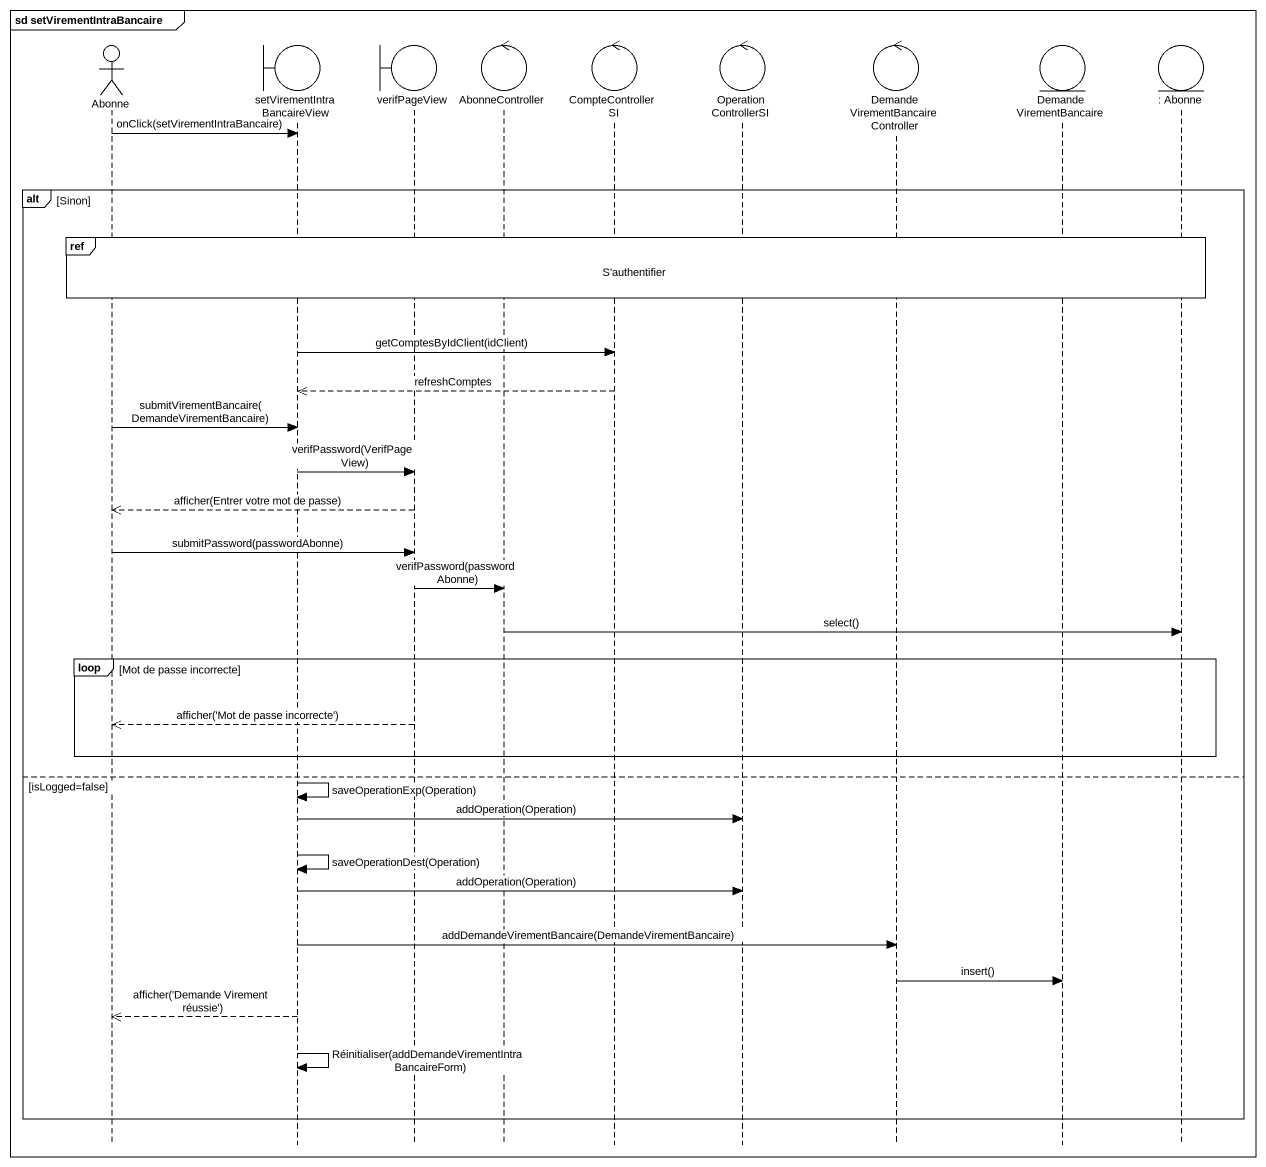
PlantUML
@startuml
mainframe sd setVirementIntraBancaire
hide footbox
actor Abonne
boundary setVirementIntraBancaireView
boundary verifPageView
control AbonneController
control CompteControllerSI
control OperationControllerSI
control "DemandeVirementBancaireController" as DemandeVirementBancaireContr
entity DemandeVirementBancaire
entity ": Abonne" as Abonne_2

Abonne -> setVirementIntraBancaireView : onClick(setVirementIntraBancaire)
alt Sinon
  ref over Abonne, setVirementIntraBancaireView, verifPageView, AbonneController, CompteControllerSI, OperationControllerSI, DemandeVirementBancaireContr, DemandeVirementBancaire, Abonne_2 : S'authentifier
  setVirementIntraBancaireView -> CompteControllerSI : getComptesByIdClient(idClient)
  CompteControllerSI -->> setVirementIntraBancaireView : refreshComptes
  Abonne -> setVirementIntraBancaireView : submitVirementBancaire(DemandeVirementBancaire)
  setVirementIntraBancaireView -> verifPageView : verifPassword(VerifPageView)
  verifPageView -->> Abonne : afficher(Entrer votre mot de passe)
  Abonne -> verifPageView : submitPassword(passwordAbonne)
  verifPageView -> AbonneController : verifPassword(passwordAbonne)
  AbonneController -> Abonne_2 : select()
  loop Mot de passe incorrecte
    verifPageView -->> Abonne : afficher('Mot de passe incorrecte')
  end
else isLogged=false
  setVirementIntraBancaireView -> setVirementIntraBancaireView : saveOperationExp(Operation)
  setVirementIntraBancaireView -> OperationControllerSI : addOperation(Operation)
  setVirementIntraBancaireView -> setVirementIntraBancaireView : saveOperationDest(Operation)
  setVirementIntraBancaireView -> OperationControllerSI : addOperation(Operation)
  setVirementIntraBancaireView -> DemandeVirementBancaireContr : addDemandeVirementBancaire(DemandeVirementBancaire)
  DemandeVirementBancaireContr -> DemandeVirementBancaire : insert()
  setVirementIntraBancaireView -->> Abonne : afficher('Demande Virement réussie')
  setVirementIntraBancaireView -> setVirementIntraBancaireView : Réinitialiser(addDemandeVirementIntraBancaireForm)
end
@enduml
